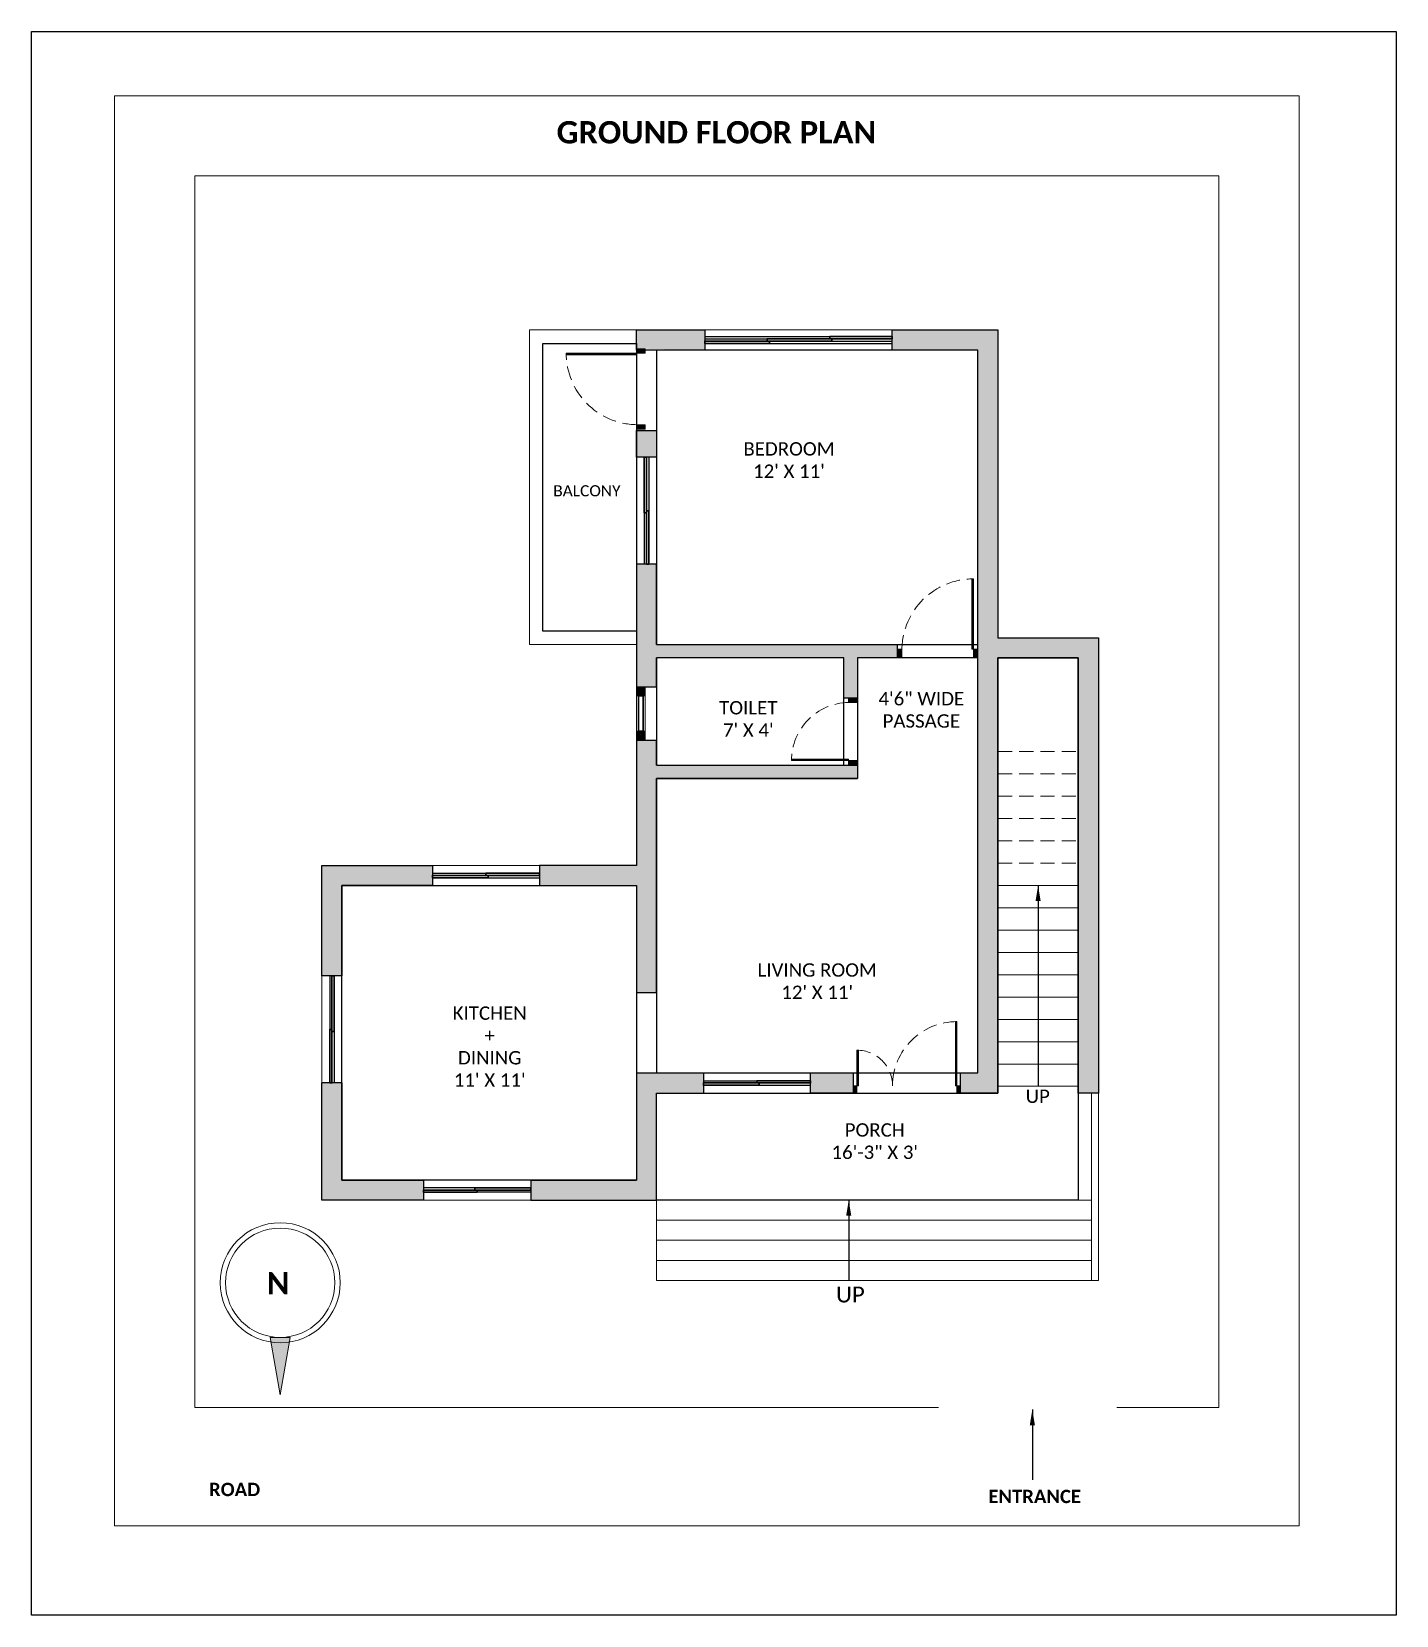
# Model space of a CAD drawing. Header units: inches. Extents: x 134 to 746, y 161 to 871.
import ezdxf

# ---------------------------------------------------------------- set-up
doc = ezdxf.new("R2010")
doc.units = ezdxf.units.IN
doc.linetypes.add('HIDDEN', pattern=[9.525, 6.35, -3.175])
doc.linetypes.add('HIDDEN2', pattern=[0.1875, 0.125, -0.0625])
for name, color, linetype, lineweight in [('A-wall_Partheight', 2, 'Continuous', 20), ('A-window frame', 252, 'Continuous', 25), ('A_Door_flush and sliding door', 38, 'Continuous', 20), ('A_Glaze_window and louvers', 141, 'Continuous', 30), ('A_text', 7, 'Continuous', 25), ('DIM PLAN', 8, 'Continuous', 18), ('H_Hatch', 8, 'Continuous', 9), ('L_vegetation_shrubs and groundcover', 3, 'Continuous', 13)]:
    doc.layers.add(name, color=color, linetype=linetype, lineweight=lineweight)
for name, color, linetype in [('A_hatch wall', 253, 'Continuous'), ('PP-KITCHEN', 3, 'Continuous'), ('PP-OUTER', 2, 'Continuous'), ('PP-ROOM1', 3, 'Continuous'), ('PP-ROOM2', 3, 'Continuous'), ('PP-ROOM3', 3, 'Continuous'), ('PP-ROOM4', 3, 'Continuous'), ('PP-TOILET', 3, 'Continuous'), ('PP-Wall', 253, 'Continuous')]:
    doc.layers.add(name, color=color, linetype=linetype)
doc.styles.get("Standard").update_dxf_attribs({"font": 'arial.ttf'})
doc.dimstyles.new('ISO-25', dxfattribs={"dimtxt": 2.5, "dimasz": 2.5, "dimexe": 1.25, "dimexo": 0.625, "dimtad": 1, "dimlunit": 4, "dimtxsty": 'Standard', "dimcen": 2.5, "dimadec": 0, "dimazin": 0, "dimtfac": 1, "dimtmove": 0, "dimatfit": 3, "dimfxl": 1, "dimarcsym": 0})

# ---------------------------------------------------------------- blocks, each defined once
blk = doc.blocks.new('A$C4C475DD6')
at = {"layer": 'A-wall_Partheight', "linetype": 'Continuous'}
blk.add_lwpolyline([(0, 9), (48, 9), (48, 0), (0, 0)], close=True, dxfattribs=at)
at = {"layer": 'A-window frame', "ltscale": 10}
for p, q in [((48, 5.5), (0, 5.5)), ((48, 4.5), (0, 4.5)), ((48, 3.5), (0, 3.5))]:
    blk.add_line(p, q, dxfattribs=at)
at = {"layer": 'A_Glaze_window and louvers', "ltscale": 10}
for points in [[(0, 5.5), (24, 5.5), (24, 4.5), (0, 4.5)], [(23, 4.5), (48, 4.5), (48, 3.5), (23, 3.5)]]:
    blk.add_lwpolyline(points, close=True, dxfattribs=at)
blk = doc.blocks.new('A$C02312FF7')
at = {"layer": 'H_Hatch', "linetype": 'Continuous'}
h = blk.add_hatch(dxfattribs=at)
h.set_pattern_fill('ANSI31', color=256)
h.set_pattern_definition([(45, (-25675.00505, 901.02307), (-0.08838834765, 0.08838834765), [])])
h.paths.add_polyline_path([(46.4, 3.19), (46.4, 0), (48, 0), (48, 3.19)])
h.paths.add_polyline_path([(45.68, 31.93), (45.68, 3.19), (46.4, 3.19), (46.4, 31.93)])
h = blk.add_hatch(dxfattribs=at)
h.set_pattern_fill('ANSI31', color=256)
h.set_pattern_definition([(45, (-25675.09775, 901.02307), (-0.08838834765, 0.08838834765), [])])
h.paths.add_polyline_path([(0, 0), (1.6, 0), (1.6, 3.19), (0, 3.19)])
h.paths.add_polyline_path([(2.32, 19.15, 0.011254), (1.6, 19.16), (1.6, 3.19), (2.32, 3.19)])
at = {"layer": 'A_Door_flush and sliding door'}
for points in [[(45.68, 3.19), (45.68, 31.94)], [(46.4, 3.19), (46.4, 31.94)], [(1.6, 19.16), (1.6, 3.19)], [(2.32, 19.16), (2.32, 3.19)]]:
    blk.add_lwpolyline(points, dxfattribs=at)
at = {"layer": 'A_Door_flush and sliding door', "linetype": 'Continuous'}
for points in [[(46.4, 3.19), (46.4, 31.93), (45.68, 31.93), (45.68, 3.19)], [(1.6, 3.19), (1.6, 19.16), (2.32, 19.16), (2.32, 3.19)]]:
    blk.add_lwpolyline(points, close=True, dxfattribs=at)
at = {"layer": 'A_Door_flush and sliding door'}
for points in [[(0, 3.19), (1.6, 3.19), (1.6, 0), (0, 0)], [(46.4, 3.19), (48, 3.19), (48, 0), (46.4, 0)]]:
    blk.add_lwpolyline(points, close=True, dxfattribs=at)
at = {"layer": 'H_Hatch', "linetype": 'HIDDEN2', "ltscale": 50}
for centre, radius, start, end in [((46.39, 3.11), 28.82, 89.97305, 179.84247), ((1.6, 3.19), 15.97, 0, 90)]:
    blk.add_arc(centre, radius, start, end, dxfattribs=at)
blk = doc.blocks.new('A$C39926DF2')
at = {"layer": 'H_Hatch', "linetype": 'Continuous'}
h = blk.add_hatch(dxfattribs=at)
h.set_pattern_fill('ANSI31', color=256, angle=360)
h.set_pattern_definition([(315, (-26463.96782, -560.02307), (-0.08838834765, -0.08838834765), [])])
edge = h.paths.add_edge_path()
edge.add_arc((32.09, 34.28), 3.35, -6.71085, 5.42159, ccw=False)
edge.add_line((35.43, 33.89), (3.94, 33.89))
edge.add_line((3.94, 33.89), (3.94, 34.6))
edge.add_line((3.94, 34.6), (35.43, 34.6))
h.paths.add_polyline_path([(3.94, 36.57), (3.94, 34.6), (0, 34.6), (0, 36.57)])
h.paths.add_polyline_path([(3.94, 2.54), (3.94, 0.57), (0, 0.57), (0, 2.54)])
at = {"layer": 'A_Door_flush and sliding door', "linetype": 'Continuous'}
for points in [[(3.94, 34.6), (0, 34.6), (0, 36.57), (3.94, 36.57), (3.94, 34.6)], [(3.94, 0.57), (0, 0.57), (0, 2.54), (3.94, 2.54), (3.94, 0.57)]]:
    blk.add_lwpolyline(points, dxfattribs=at)
blk.add_lwpolyline([(3.94, 33.89), (3.94, 34.6), (35.43, 34.6), (35.43, 33.89)], close=True, dxfattribs=at)
at = {"layer": 'H_Hatch', "linetype": 'HIDDEN2', "ltscale": 50}
blk.add_arc((3.45, 34.52), 31.98, 270.87447, 0.1476, dxfattribs=at)
blk = doc.blocks.new('750 DOOR')
at = {"layer": 'H_Hatch', "linetype": 'Continuous'}
h = blk.add_hatch(dxfattribs=at)
h.set_pattern_fill('ANSI31', color=256)
h.set_pattern_definition([(45, (0, 0), (-0.08838834765, 0.08838834765), [])])
h.paths.add_polyline_path([(26104.12, -601.92), (26104.12, -599.95), (26100.18, -599.95), (26100.18, -601.92)])
h.paths.add_polyline_path([(26104.12, -602.63), (26129.7, -602.63, 0.005495), (26129.71, -602.06), (26129.71, -601.92), (26104.12, -601.92)])
h.paths.add_polyline_path([(26100.18, -627.98), (26100.18, -629.95), (26104.12, -629.95), (26104.12, -627.98)])
at = {"layer": 'A_Door_flush and sliding door', "linetype": 'Continuous'}
for points in [[(26104.12, -601.92), (26100.18, -601.92), (26100.18, -599.95), (26104.12, -599.95), (26104.12, -601.92)], [(26104.12, -629.95), (26100.18, -629.95), (26100.18, -627.98), (26104.12, -627.98), (26104.12, -629.95)]]:
    blk.add_lwpolyline(points, dxfattribs=at)
blk.add_lwpolyline([(26129.71, -601.92), (26104.12, -601.92), (26104.12, -602.63), (26129.71, -602.63)], close=True, dxfattribs=at)
at = {"layer": 'H_Hatch', "linetype": 'HIDDEN2', "ltscale": 50}
blk.add_arc((26103.71, -601.99), 26, 270.89674, 0.15129, dxfattribs=at)
blk = doc.blocks.new('A$C41C6701B')
at = {"layer": 'A-wall_Partheight', "linetype": 'Continuous'}
blk.add_lwpolyline([(9, 84), (9, 0), (0, 0), (0, 84)], close=True, dxfattribs=at)
at = {"layer": 'A-window frame', "linetype": 'Continuous'}
for p, q in [((3, 0), (3, 84)), ((4, 0), (4, 84)), ((5, 0), (5, 84)), ((6, 0), (6, 84))]:
    blk.add_line(p, q, dxfattribs=at)
at = {"layer": 'A_Glaze_window and louvers', "ltscale": 10}
for points in [[(5, 84), (6, 84), (6, 56), (5, 56)], [(5, 57), (4, 57), (4, 28), (5, 28)], [(4, 29), (3, 29), (3, 0), (4, 0)]]:
    blk.add_lwpolyline(points, close=True, dxfattribs=at)
blk = doc.blocks.new('A$C48944FFE')
at = {"layer": 'H_Hatch', "linetype": 'Continuous', "lineweight": 0, "ltscale": 0.13}
h = blk.add_hatch(dxfattribs=at)
h.set_pattern_fill('ANSI31', color=256, scale=100, angle=90, style=0)
h.set_pattern_definition([(45, (-20503.71083, -7094.74785), (0.345930612, -0.345930612), [])])
h.paths.add_polyline_path([(0, 20.09), (0.01, 24), (3.93, 24), (3.93, 20.09)])
h = blk.add_hatch(dxfattribs=at)
h.set_pattern_fill('ANSI31', color=256, scale=100, angle=90, style=0)
h.set_pattern_definition([(45, (-20503.71083, -7085.79786), (0.345930612, -0.345930612), [])])
h.paths.add_polyline_path([(0, 4.33), (0.01, 0), (3.93, 0), (3.93, 4.33)])
at = {"layer": 'A-wall_Partheight', "linetype": 'Continuous'}
blk.add_lwpolyline([(3.94, 24), (0.01, 24), (0.01, 0), (3.94, 0)], close=True, dxfattribs=at)
at = {"layer": 'A-wall_Partheight'}
for points in [[(0.01, 24), (0.01, 0), (9.01, 0), (9.01, 24)], [(0.01, 20.09), (0.01, 4.33), (3.92, 4.33), (3.92, 20.09)]]:
    blk.add_lwpolyline(points, close=True, dxfattribs=at)
at = {"layer": 'A-window frame', "linetype": 'Continuous', "lineweight": 20, "ltscale": 0.13}
blk.add_lwpolyline([(3.93, 20.09), (3.93, 24), (0.01, 24), (0, 20.09)], close=True, dxfattribs=at)
at = {"layer": 'A-window frame', "linetype": 'Continuous', "lineweight": 18, "ltscale": 0.13}
blk.add_lwpolyline([(3.93, 0), (3.93, 4.33), (0, 4.33), (0.01, 0)], close=True, dxfattribs=at)
at = {"layer": 'A-window frame', "linetype": 'Continuous', "lineweight": 18}
blk.add_lwpolyline([(3.92, 4.33), (0, 4.33), (0.01, 0), (3.93, 0)], close=True, dxfattribs=at)
at = {"layer": 'A_Glaze_window and louvers', "linetype": 'Continuous', "ltscale": 0.13}
blk.add_lwpolyline([(2.95, 4.33), (2.95, 20.09), (0.98, 20.09), (0.98, 4.33)], close=True, dxfattribs=at)

msp = doc.modelspace()

# ---------------------------------------------------------------- hatches: boundary and pattern name
at = {"layer": 'A-wall_Partheight'}
h = msp.add_hatch(color=256, dxfattribs=at)
h.dxf.hatch_style = 1
h.paths.add_polyline_path([(250.23, 285.51), (241.32, 285.51), (244.24, 268.33, 0.027706), (247.22, 268.33)])
h.paths.add_polyline_path([(247.22, 268.33, -0.027706), (244.24, 268.33), (245.71, 259.7)])
at = {"layer": 'A_hatch wall'}
h = msp.add_hatch(color=250, dxfattribs=at)
h.dxf.hatch_style = 1
h.paths.add_polyline_path([(567.46, 737.04), (520.07, 737.04), (520.07, 728.04), (558.46, 728.04), (558.46, 590.04), (558.46, 404.04), (550.71, 404.04), (550.71, 395.04), (567.46, 395.04), (567.46, 590.04), (603.46, 590.04), (603.46, 395.04), (612.46, 395.04), (612.46, 599.03), (567.46, 599.03)])
h.paths.add_polyline_path([(436.07, 737.04), (405.46, 737.04), (405.46, 728.61), (409.4, 728.61), (436.07, 728.04)])
h.paths.add_polyline_path([(414.46, 692.04), (405.46, 692.04), (405.46, 680.04), (414.46, 680.04)])
h = msp.add_hatch(color=250, dxfattribs=at)
h.dxf.hatch_style = 1
h.paths.add_polyline_path([(498.46, 590.04), (498.46, 574.97), (498.46, 572.04), (504.46, 572.04), (504.46, 590.04), (522.46, 590.04), (522.46, 596.04), (414.46, 596.04), (414.46, 632.04), (405.46, 632.04), (405.46, 576.96), (414.46, 576.96), (414.46, 590.04)])
h = msp.add_hatch(color=250, dxfattribs=at)
h.dxf.hatch_style = 1
h.paths.add_polyline_path([(361.96, 497.04), (361.96, 488.04), (405.46, 488.04), (405.46, 440.04), (414.46, 440.04), (414.46, 536.04), (504.46, 536.04), (504.46, 542.04), (414.46, 542.04), (414.46, 552.96), (405.45, 552.96), (405.46, 497.04)])
h.paths.add_polyline_path([(264.46, 447.54), (264.46, 497.04), (313.96, 497.04), (313.96, 488.04), (273.46, 488.04), (273.46, 447.54)])
h.paths.add_polyline_path([(264.46, 347.04), (264.46, 399.54), (273.46, 399.54), (273.46, 356.04), (310.03, 356.04), (310.03, 347.04)])
h.paths.add_polyline_path([(358.03, 356.04), (358.03, 347.04), (414.46, 347.04), (414.46, 395.04), (435.46, 395.04), (435.46, 404.04), (405.46, 404.04), (405.46, 356.04)])
h.paths.add_polyline_path([(483.46, 395.04), (483.46, 404.04), (502.61, 404.04), (502.61, 395.04)])

# ---------------------------------------------------------------- linework, layer by layer
at = {"layer": 'A-wall_Partheight', "ltscale": 10}
for p, q in [((609.46, 395.04), (609.46, 311.04)), ((612.46, 395.04), (612.46, 311.04)), ((609.46, 347.04), (414.46, 347.04)), ((609.46, 338.04), (414.46, 338.04)), ((609.46, 329.04), (414.46, 329.04)), ((609.46, 320.04), (414.46, 320.04)), ((612.46, 311.04), (414.46, 311.04))]:
    msp.add_line(p, q, dxfattribs=at)
at = {"layer": 'A-wall_Partheight'}
for p, q in [((250.23, 285.51), (241.32, 285.51)), ((241.32, 285.51), (245.71, 259.7)), ((245.71, 259.7), (250.23, 285.51))]:
    msp.add_line(p, q, dxfattribs=at)
at = {"layer": 'A-wall_Partheight', "ltscale": 10}
for points in [[(405.46, 737.04), (357.46, 737.04), (357.46, 596.04), (405.46, 596.04)], [(405.46, 731.04), (363.46, 731.04), (363.46, 602.04), (405.46, 602.04)], [(567.46, 488.04), (603.46, 488.04)], [(567.46, 478.04), (603.46, 478.04)], [(567.46, 468.04), (603.46, 468.04)], [(567.46, 458.04), (603.46, 458.04)], [(567.46, 448.04), (603.46, 448.04)], [(567.46, 438.04), (603.46, 438.04)], [(567.46, 428.04), (603.46, 428.04)], [(567.46, 418.04), (603.46, 418.04)], [(567.46, 408.04), (603.46, 408.04)], [(567.46, 398.04), (603.46, 398.04)], [(414.46, 347.04), (414.46, 311.04)]]:
    msp.add_lwpolyline(points, dxfattribs=at)
at = {"layer": 'A-wall_Partheight'}
for radius in [26.9, 24.5]:
    msp.add_circle((245.78, 310.01), radius, dxfattribs=at)
at = {"layer": 'DIM PLAN'}
msp.add_lwpolyline([(620.79, 254.04), (666.46, 254.04), (666.46, 806.04), (207.46, 806.04), (207.46, 254.04), (540.79, 254.04)], dxfattribs=at)
at = {"layer": 'H_Hatch', "linetype": 'HIDDEN'}
for points in [[(567.46, 548.04), (603.46, 548.04)], [(567.46, 538.04), (603.46, 538.04)], [(567.46, 528.04), (603.46, 528.04)], [(567.46, 518.04), (603.46, 518.04)], [(567.46, 508.04), (603.46, 508.04)], [(567.46, 498.04), (603.46, 498.04)]]:
    msp.add_lwpolyline(points, dxfattribs=at)
at = {"layer": 'L_vegetation_shrubs and groundcover', "ltscale": 10}
msp.add_lwpolyline([(171.46, 201.04), (702.46, 201.04), (702.46, 842.04), (171.46, 842.04)], close=True, dxfattribs=at)
at = {"layer": 'PP-KITCHEN'}
msp.add_lwpolyline([(273.46, 488.04), (405.46, 488.04), (405.46, 356.04), (273.46, 356.04)], close=True, dxfattribs=at)
at = {"layer": 'PP-OUTER'}
msp.add_lwpolyline([(134.38, 870.73), (746.01, 870.73), (746.01, 160.94), (134.38, 160.94)], close=True, dxfattribs=at)
at = {"layer": 'PP-ROOM1'}
msp.add_lwpolyline([(405.46, 602.04), (363.46, 602.04), (363.46, 731.04), (405.46, 731.04)], close=True, dxfattribs=at)
at = {"layer": 'PP-ROOM2'}
msp.add_lwpolyline([(558.46, 728.04), (414.46, 728.04), (414.46, 596.04), (558.46, 596.04)], close=True, dxfattribs=at)
at = {"layer": 'PP-ROOM3'}
msp.add_lwpolyline([(414.46, 536.04), (414.46, 404.04), (558.46, 404.04), (558.46, 590.04), (504.46, 590.04), (504.46, 536.04)], close=True, dxfattribs=at)
at = {"layer": 'PP-ROOM4'}
msp.add_lwpolyline([(414.46, 395.04), (567.46, 395.04), (567.46, 590.04), (603.46, 590.04), (603.46, 347.04), (414.46, 347.04)], close=True, dxfattribs=at)
at = {"layer": 'PP-TOILET'}
msp.add_lwpolyline([(498.46, 590.04), (414.46, 590.04), (414.46, 542.04), (498.46, 542.04)], close=True, dxfattribs=at)
at = {"layer": 'PP-Wall', "ltscale": 10}
for p, q in [((405.46, 728.04), (405.46, 737.04)), ((405.46, 737.04), (436.07, 737.04)), ((436.07, 737.04), (436.07, 728.04)), ((520.07, 737.04), (567.46, 737.04)), ((520.07, 728.04), (520.07, 737.04)), ((567.46, 737.04), (567.46, 599.03)), ((436.07, 728.04), (405.46, 728.04)), ((558.46, 728.04), (520.07, 728.04)), ((558.46, 404.04), (558.46, 728.04)), ((405.46, 680.04), (405.46, 692.04)), ((405.46, 692.04), (414.46, 692.04)), ((414.46, 692.04), (414.46, 680.04)), ((414.46, 680.04), (405.46, 680.04)), ((414.46, 632.04), (405.46, 632.04)), ((405.46, 632.04), (405.46, 576.96)), ((414.46, 596.04), (414.46, 632.04)), ((567.46, 599.03), (612.46, 599.03)), ((612.46, 599.03), (612.46, 395.04)), ((414.46, 596.04), (522.46, 596.04)), ((498.46, 590.04), (414.46, 590.04)), ((414.46, 576.96), (414.46, 590.04)), ((498.46, 572.04), (498.46, 590.04)), ((522.46, 590.04), (504.46, 590.04)), ((504.46, 590.04), (504.46, 572.04)), ((522.46, 590.04), (522.46, 596.04)), ((603.46, 590.04), (567.46, 590.04)), ((567.46, 590.04), (567.46, 395.04)), ((603.46, 395.04), (603.46, 590.04)), ((414.46, 576.96), (405.46, 576.96)), ((504.46, 572.04), (498.46, 572.04)), ((405.45, 552.96), (405.46, 497.04)), ((414.46, 552.96), (405.46, 552.96)), ((414.46, 542.04), (414.46, 552.96)), ((414.46, 542.04), (504.46, 542.04)), ((504.46, 542.04), (504.46, 536.04)), ((414.46, 440.04), (414.46, 536.04)), ((414.46, 536.04), (504.46, 536.04)), ((264.46, 447.54), (264.46, 497.04)), ((264.46, 497.04), (313.96, 497.04)), ((313.96, 497.04), (313.96, 488.04)), ((405.46, 497.04), (361.96, 497.04)), ((361.96, 497.04), (361.96, 488.04)), ((313.96, 488.04), (273.46, 488.04)), ((273.46, 488.04), (273.46, 447.54)), ((361.96, 488.04), (405.46, 488.04)), ((405.46, 488.04), (405.46, 440.04)), ((273.46, 447.54), (264.46, 447.54)), ((405.46, 440.04), (414.46, 440.04)), ((264.46, 347.04), (264.46, 399.54)), ((273.46, 399.54), (264.46, 399.54)), ((273.46, 399.54), (273.46, 356.04)), ((405.46, 404.04), (435.46, 404.04)), ((405.46, 404.04), (405.46, 356.04)), ((435.46, 404.04), (435.46, 395.04)), ((483.46, 395.04), (483.46, 404.04)), ((483.46, 404.04), (502.61, 404.04)), ((502.61, 404.04), (502.61, 395.04)), ((550.71, 395.04), (550.71, 404.04)), ((550.71, 404.04), (558.46, 404.04)), ((414.46, 347.04), (414.46, 395.04)), ((414.46, 395.04), (435.46, 395.04)), ((502.61, 395.04), (483.46, 395.04)), ((567.46, 395.04), (550.71, 395.04)), ((612.46, 395.04), (603.46, 395.04)), ((273.46, 356.04), (310.03, 356.04)), ((310.03, 356.04), (310.03, 347.04)), ((358.03, 356.04), (405.46, 356.04)), ((358.03, 356.04), (358.03, 347.04)), ((310.03, 347.04), (264.46, 347.04)), ((358.03, 347.04), (414.46, 347.04))]:
    msp.add_line(p, q, dxfattribs=at)

# ---------------------------------------------------------------- block references
at = {"ltscale": 10, "xscale": -1, "rotation": 359.9999999999998}
msp.add_blockref('A$C39926DF2', (409.4, 692.04), dxfattribs=at)
at = {"layer": 'A_Door_flush and sliding door', "ltscale": 10, "xscale": -1, "rotation": 270}
msp.add_blockref('A$C39926DF2', (521.89, 590.04), dxfattribs=at)
at = {"layer": 'A_Door_flush and sliding door', "rotation": 180}
msp.add_blockref('750 DOOR', (26604.64, -57.91), dxfattribs=at)
at = {"layer": 'A_Door_flush and sliding door', "ltscale": 10, "xscale": 1.001934969590284, "yscale": 1.001934969590284, "zscale": 1.001934969590284}
msp.add_blockref('A$C02312FF7', (502.61, 395.04), dxfattribs=at)
at = {"layer": 'A_Glaze_window and louvers', "ltscale": 10, "xscale": -1, "rotation": 270}
msp.add_blockref('A$C41C6701B', (436.07, 728.04), dxfattribs=at)
at = {"layer": 'A_Glaze_window and louvers', "linetype": 'Continuous', "xscale": -1}
for p, rotation in [((405.46, 632.04), 270), ((310.03, 356.04), 180)]:
    msp.add_blockref('A$C4C475DD6', p, dxfattribs=dict(at, rotation=rotation))
at = {"layer": 'A_Glaze_window and louvers', "ltscale": 10}
msp.add_blockref('A$C48944FFE', (405.45, 552.96), dxfattribs=at)
at = {"layer": 'A_Glaze_window and louvers', "linetype": 'Continuous', "xscale": -1}
for p in [(361.96, 488.04), (483.46, 395.04)]:
    msp.add_blockref('A$C4C475DD6', p, dxfattribs=at)
at = {"layer": 'A_Glaze_window and louvers', "linetype": 'Continuous', "rotation": 90}
msp.add_blockref('A$C4C475DD6', (273.46, 399.54), dxfattribs=at)

# ---------------------------------------------------------------- texts
at = {"layer": 'A_text', "linetype": 'Continuous'}
for s, width, insert, char_height, attachment_point in [('{\\fCalibri|b1|i0|c0|p34;GROUND FLOOR PLAN }', 361.3909, (512.89, 830.64), 10, 3), ("\\pxqc;{\\fCalibri|b0|i0|c0|p34;BEDROOM\\P12' X 11'}", 67.7141, (439.94, 686.73), 6, 1), ('\\pxqc;{\\fCalibri|b0|i0|c0|p34;BALCONY}', 53.6904, (356.39, 667.45), 5, 1), ('\\pxqc;{\\fCalibri|b0|i0|c0|p34;4\'6" WIDE PASSAGE}', 67.7141, (499.27, 574.78), 6, 1), ("\\pxqc;{\\fCalibri|b0|i0|c0|p34;TOILET\\P7' X 4'}", 36.7846, (473.96, 570.72), 6, 3), ("\\pxqc;{\\fCalibri|b0|i0|c0|p34;LIVING ROOM\\P12' X 11'}", 67.7141, (452.59, 453.17), 6, 1), ("\\pxqc;{\\fCalibri|b0|i0|c0|p34;KITCHEN\\P+\\PDINING\\P11' X 11'}", 70.264, (304.54, 433.85), 6, 1), ('\\pxqc;{\\fCalibri|b0|i0|c0|p34;UP}', 11.4824, (579.56, 396.57), 6, 1), ('\\pxqc;{\\fCalibri|b0|i0|c0|p34;PORCH\\P16\'-3" X 3\'}', 60.5547, (481.97, 381.48), 6, 1), ('{\\fCalibri|b1|i0|c0|p34;N}', 15.4789, (249.95, 314.76), 10, 3)]:
    msp.add_mtext_dynamic_manual_height_columns(s, width=width, gutter_width=1, heights=[0], dxfattribs=dict(at, insert=insert, char_height=char_height, attachment_point=attachment_point))
at = {"layer": 'A_text', "insert": (494.88, 308.29), "char_height": 7.125, "attachment_point": 1}
msp.add_mtext_dynamic_manual_height_columns('{\\fCalibri|b0|i0|c0|p34;UP}', width=15.72, gutter_width=12.5, heights=[0], dxfattribs=at)
at = {"layer": 'A_text', "linetype": 'Continuous', "char_height": 6, "attachment_point": 9, "rotation": 360}
for s, insert in [('\\pxqc;{\\fCalibri|b1|i0|c0|p34;ROAD}', (2312.12, 214.29)), ('\\pxqc;{\\fCalibri|b1|i0|c0|p34;ENTRANCE}', (2670.71, 211.16))]:
    msp.add_mtext_dynamic_manual_height_columns(s, width=4173.5521, gutter_width=1, heights=[0], dxfattribs=dict(at, insert=insert))

# ---------------------------------------------------------------- leaders
at = {"layer": 'A-wall_Partheight'}
for points in [[(585.46, 488.04), (585.46, 398.04)], [(500.58, 347.04), (500.58, 311.04)], [(582.88, 253.16), (582.88, 221.66)]]:
    msp.add_leader(points, dimstyle='ISO-25', override={"dimasz": 7, "dimtad": 0}, dxfattribs=at)

doc.saveas('drawing.dxf')
